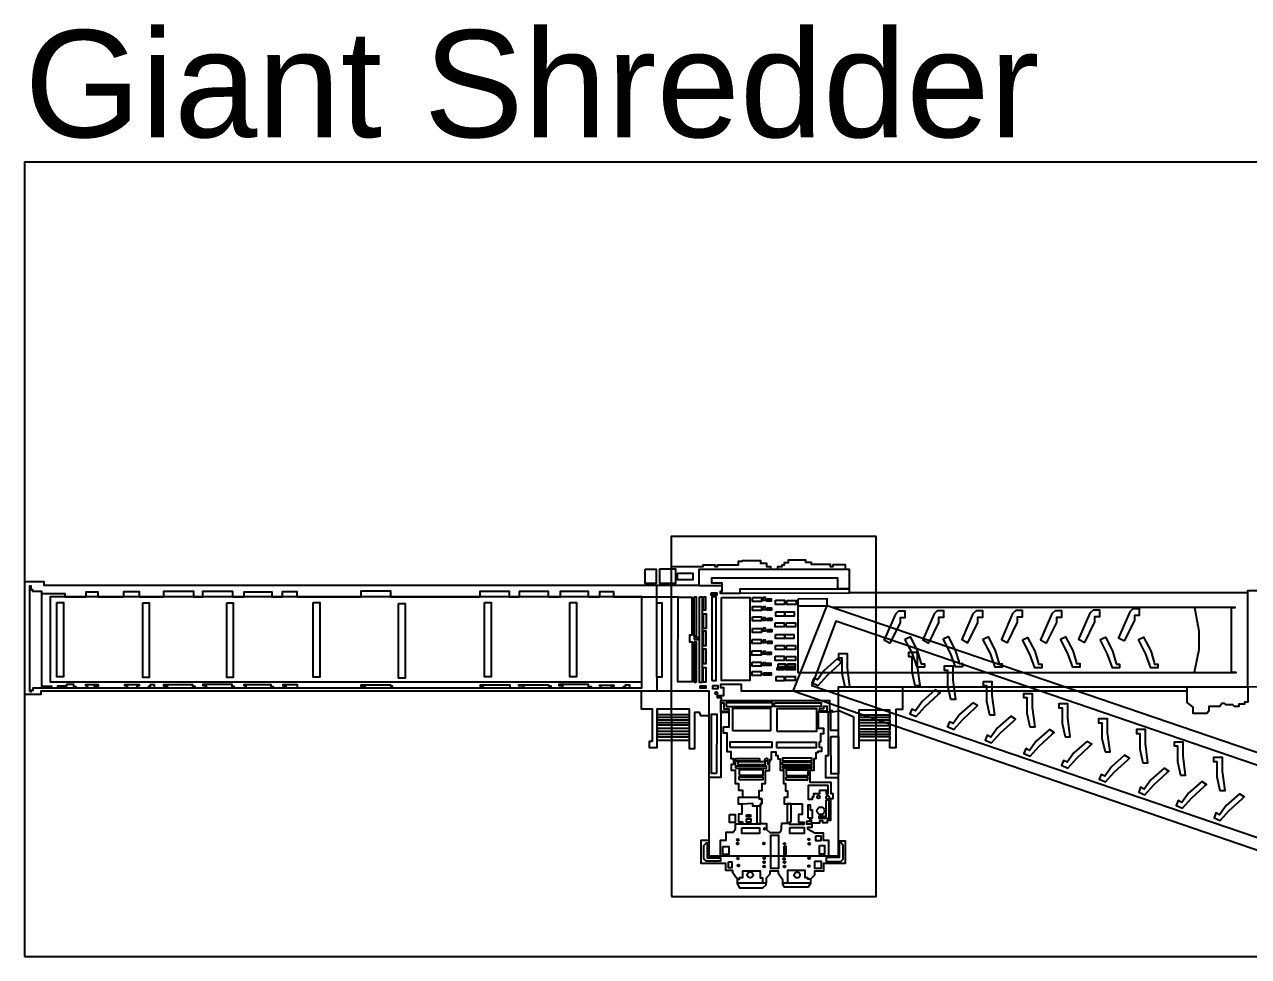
# Model space of a CAD drawing. Header units: millimetres. Extents: x 3191 to 879702, y -27549 to 222194.
# Drawn here: x 3191 to 20131, y 1102 to 14010 of the extents above; entities that cross this region are included whole.
import ezdxf

# ---------------------------------------------------------------- set-up
doc = ezdxf.new("R2010")
doc.units = ezdxf.units.MM
doc.header["$MEASUREMENT"] = 0
doc.styles.get("Standard").update_dxf_attribs({"font": 'arial.ttf'})

msp = doc.modelspace()

# ---------------------------------------------------------------- linework, layer by layer
for points in [[(3191.29337, 1102.21172), (25191.29337, 1102.21172), (25191.29337, 12102.21172), (3191.29337, 12102.21172)], [(11778.85292, 6467.45017), (11931.66808, 6467.45017), (11931.66808, 6269.29564), (11778.85292, 6269.29564)], [(12230.37254, 6413.34935), (12439.95634, 6413.34935), (12439.95634, 6319.92475), (12230.37254, 6319.92475)], [(12692.83269, 6136.94783), (12775.09791, 6136.94783), (12775.09791, 6108.43975), (12692.83269, 6108.43975)], [(3638.82182, 6007.31507), (3729.96154, 6007.31507), (3729.96154, 4973.7247), (3638.82182, 4973.7247)], [(4827.44159, 5998.79157), (4918.58132, 5998.79157), (4918.58132, 4965.2012), (4827.44159, 4965.2012)], [(5989.97785, 6001.77368), (6081.11757, 6001.77368), (6081.11757, 4968.18331), (5989.97785, 4968.18331)], [(7185.50001, 6004.82256), (7276.63974, 6004.82256), (7276.63974, 4971.23219), (7185.50001, 4971.23219)], [(8366.81828, 5989.04408), (8457.95801, 5989.04408), (8457.95801, 4955.45371), (8366.81828, 4955.45371)], [(9556.44759, 6007.31507), (9647.58732, 6007.31507), (9647.58732, 4973.7247), (9556.44759, 4973.7247)], [(10738.89278, 6007.40409), (10830.03251, 6007.40409), (10830.03251, 4973.81371), (10738.89278, 4973.81371)], [(11944.74506, 5999.94881), (12013.53419, 5999.94881), (12013.53419, 4972.05561), (11944.74506, 4972.05561)], [(12460.82786, 6082.98054), (12488.55481, 6082.98054), (12488.55481, 5538.90128), (12460.82786, 5538.90128)], [(12535.20463, 6085.80687), (12570.04527, 6085.80687), (12570.04527, 4896.16759), (12535.20463, 4896.16759)], [(12589.57856, 6085.87363), (12616.46032, 6085.87363), (12616.46032, 5898.80188), (12589.57856, 5898.80188)], [(12701.42546, 4923.00657), (12761.64529, 4923.00657), (12761.64529, 6085.87363), (12701.42546, 6085.87363)], [(12838.46373, 6074.14548), (13227.46273, 6074.14548), (13227.46273, 4926.50054), (12838.46373, 4926.50054)], [(13265.30849, 6074.14548), (13391.47667, 6074.14548), (13391.47667, 6017.39638), (13265.30849, 6017.39638)], [(13265.30849, 5950.12087), (13391.47667, 5950.12087), (13391.47667, 5893.37177), (13265.30849, 5893.37177)], [(13414.27334, 6077.46141), (13441.64812, 6077.46141), (13441.64812, 6033.75347), (13414.27334, 6033.75347)], [(13414.27334, 5949.23069), (13441.64812, 5949.23069), (13441.64812, 5905.52275), (13414.27334, 5905.52275)], [(13466.58125, 6058.23348), (13526.51935, 6058.23348), (13526.51935, 6025.319), (13466.58125, 6025.319)], [(13469.11682, 5931.6941), (13529.05492, 5931.6941), (13529.05492, 5898.77962), (13469.11682, 5898.77962)], [(13582.81844, 6036.31275), (13708.98662, 6036.31275), (13708.98662, 5979.56364), (13582.81844, 5979.56364)], [(13742.6299, 6032.10664), (13868.79808, 6032.10664), (13868.79808, 5975.35753), (13742.6299, 5975.35753)], [(12587.41863, 5848.81815), (12623.59749, 5848.81815), (12623.59749, 5643.31963), (12587.41863, 5643.31963)], [(13265.30849, 5807.20214), (13391.47667, 5807.20214), (13391.47667, 5750.45304), (13265.30849, 5750.45304)], [(13414.27334, 5799.05698), (13441.64812, 5799.05698), (13441.64812, 5755.34904), (13414.27334, 5755.34904)], [(13472.49758, 5788.26352), (13532.43568, 5788.26352), (13532.43568, 5755.34904), (13472.49758, 5755.34904)], [(13589.11041, 5874.4554), (13715.27859, 5874.4554), (13715.27859, 5817.70629), (13589.11041, 5817.70629)], [(13715.27859, 5874.4554), (13841.44677, 5874.4554), (13841.44677, 5817.70629), (13715.27859, 5817.70629)], [(12586.45605, 5612.27453), (12622.63491, 5612.27453), (12622.63491, 5406.77601), (12586.45605, 5406.77601)], [(13265.30849, 5645.34479), (13391.47667, 5645.34479), (13391.47667, 5588.59569), (13265.30849, 5588.59569)], [(13413.42815, 5652.06567), (13440.80293, 5652.06567), (13440.80293, 5608.35773), (13413.42815, 5608.35773)], [(13472.49758, 5631.34668), (13532.43568, 5631.34668), (13532.43568, 5598.4322), (13472.49758, 5598.4322)], [(13580.70546, 5723.12445), (13706.87364, 5723.12445), (13706.87364, 5666.37534), (13580.70546, 5666.37534)], [(13734.20147, 5723.12445), (13860.36965, 5723.12445), (13860.36965, 5666.37534), (13734.20147, 5666.37534)], [(12460.82786, 5491.25428), (12510.22455, 5491.25428), (12510.22455, 5521.58724), (12460.82786, 5521.58724)], [(12488.55481, 4899.03842), (12461.67305, 4899.03842), (12461.67305, 5462.14533), (12488.55481, 5462.14533)], [(13261.10601, 5491.89966), (13387.27419, 5491.89966), (13387.27419, 5435.15056), (13261.10601, 5435.15056)], [(13413.42815, 5489.25137), (13440.80293, 5489.25137), (13440.80293, 5445.54343), (13413.42815, 5445.54343)], [(13472.49758, 5470.22373), (13532.43568, 5470.22373), (13532.43568, 5437.30925), (13472.49758, 5437.30925)], [(13587.02091, 5563.38128), (13713.18909, 5563.38128), (13713.18909, 5506.63218), (13587.02091, 5506.63218)], [(13713.18909, 5563.38128), (13839.35728, 5563.38128), (13839.35728, 5506.63218), (13713.18909, 5506.63218)], [(12586.45605, 5363.37963), (12622.63491, 5363.37963), (12622.63491, 5157.88111), (12586.45605, 5157.88111)], [(13258.99303, 5334.27068), (13385.16121, 5334.27068), (13385.16121, 5277.52157), (13258.99303, 5277.52157)], [(13413.42815, 5331.48886), (13440.80293, 5331.48886), (13440.80293, 5287.78092), (13413.42815, 5287.78092)], [(13465.73606, 5317.06791), (13525.67416, 5317.06791), (13525.67416, 5284.15343), (13465.73606, 5284.15343)], [(13580.70546, 5260.69713), (13706.87364, 5260.69713), (13706.87364, 5203.94803), (13580.70546, 5203.94803)], [(13582.81844, 5409.93615), (13708.98662, 5409.93615), (13708.98662, 5353.18705), (13582.81844, 5353.18705)], [(13734.20147, 5258.58295), (13860.36965, 5258.58295), (13860.36965, 5201.83385), (13734.20147, 5201.83385)], [(13736.31445, 5409.93615), (13862.48263, 5409.93615), (13862.48263, 5353.18705), (13736.31445, 5353.18705)], [(12583.63875, 5107.05171), (12619.81761, 5107.05171), (12619.81761, 4901.55319), (12583.63875, 4901.55319)], [(13261.10601, 5180.82555), (13387.27419, 5180.82555), (13387.27419, 5124.07644), (13261.10601, 5124.07644)], [(13413.24033, 5175.39544), (13440.61511, 5175.39544), (13440.61511, 5131.6875), (13413.24033, 5131.6875)], [(13462.35529, 5163.51151), (13522.2934, 5163.51151), (13522.2934, 5130.59703), (13462.35529, 5130.59703)], [(13605.99075, 5104.84851), (13699.73648, 5104.84851), (13699.73648, 5072.20109), (13605.99075, 5072.20109)], [(13727.62777, 5106.94044), (13857.71669, 5106.94044), (13857.71669, 5073.78116), (13727.62777, 5073.78116)], [(13752.91305, 5155.3886), (13857.71669, 5155.3886), (13857.71669, 5120.62699), (13752.91305, 5120.62699)], [(13261.10601, 5050.5029), (13387.27419, 5050.5029), (13387.27419, 4993.75379), (13261.10601, 4993.75379)], [(13417.95931, 5029.56137), (13526.44892, 5029.56137), (13526.44892, 4998.49401), (13417.95931, 4998.49401)], [(13594.93284, 4979.02128), (13703.42245, 4979.02128), (13703.42245, 4920.58083), (13594.93284, 4920.58083)], [(13723.42529, 4978.48717), (13856.66021, 4978.48717), (13856.66021, 4924.25283), (13723.42529, 4924.25283)], [(12542.08355, 4851.88103), (12620.92105, 4851.88103), (12620.92105, 4817.25295), (12542.08355, 4817.25295)], [(12901.59478, 4563.9739), (13542.03799, 4563.9739), (13542.03799, 4616.60592), (12901.59478, 4616.60592)], [(13572.13617, 4615.33741), (14218.84788, 4615.33741), (14218.84788, 4562.72765), (13572.13617, 4562.72765)], [(12988.06248, 4231.95825), (13521.98819, 4231.95825), (13521.98819, 4537.66902), (12988.06248, 4537.66902)], [(13602.21087, 4221.94371), (14158.69847, 4221.94371), (14158.69847, 4531.39324), (13602.21087, 4531.39324)], [(12954.74788, 4002.40256), (13539.50242, 4002.40256), (13539.50242, 4069.43327), (12954.74788, 4069.43327)], [(13597.70318, 3998.90859), (14151.9839, 3998.90859), (14151.9839, 4068.00898), (13597.70318, 4068.00898)], [(13031.07329, 3813.79524), (13368.09306, 3813.79524), (13368.09306, 3838.47554), (13031.07329, 3838.47554)], [(13031.07329, 3708.90954), (13461.90922, 3708.90954), (13461.90922, 3737.28409), (13031.07329, 3737.28409)], [(13061.92275, 3760.71813), (13439.67601, 3760.71813), (13439.67601, 3797.74971), (13061.92275, 3797.74971)], [(13679.17017, 3757.02388), (14087.79637, 3757.02388), (14087.79637, 3787.86869), (13679.17017, 3787.86869)], [(13681.63531, 3813.79524), (14086.55206, 3813.79524), (14086.55206, 3847.1103), (13681.63531, 3847.1103)], [(13682.87962, 3711.35754), (14085.33123, 3711.35754), (14085.33123, 3736.03784), (13682.87962, 3736.03784)], [(13079.2022, 3555.88725), (13412.536, 3555.88725), (13412.536, 3585.4858), (13079.2022, 3585.4858)], [(13082.91165, 3613.88261), (13412.536, 3613.88261), (13412.536, 3687.9235), (13082.91165, 3687.9235)], [(13729.7877, 3550.94674), (14031.00425, 3550.94674), (14031.00425, 3583.0378), (13729.7877, 3583.0378)], [(13733.49715, 3610.1661), (14037.17884, 3610.1661), (14037.17884, 3684.22924), (13733.49715, 3684.22924)], [(12949.0898, 3069.42501), (13027.43427, 3069.42501), (13027.43427, 2959.57655), (12949.0898, 2959.57655)], [(13183.53629, 3066.33163), (13240.30493, 3066.33163), (13240.30493, 3035.75388), (13183.53629, 3035.75388)], [(13118.19836, 2882.55355), (13364.73577, 2882.55355), (13364.73577, 2807.19964), (13118.19836, 2807.19964)], [(13183.04326, 3008.60333), (13241.78401, 3008.60333), (13241.78401, 2961.71299), (13183.04326, 2961.71299)], [(13781.17999, 2887.64984), (13982.99273, 2887.64984), (13982.99273, 2805.93113), (13781.17999, 2805.93113)], [(14141.81814, 2774.39643), (14210.63074, 2774.39643), (14210.63074, 2705.62987), (14141.81814, 2705.62987)], [(12856.7762, 2628.27305), (12938.66578, 2628.27305), (12938.66578, 2516.97804), (12856.7762, 2516.97804)], [(13703.2581, 2630.9881), (13726.24259, 2630.9881), (13726.24259, 2517.33411), (13703.2581, 2517.33411)], [(14195.25297, 2640.06796), (14262.42215, 2640.06796), (14262.42215, 2520.31622), (14195.25297, 2520.31622)], [(12932.27989, 2413.33859), (12978.34278, 2413.33859), (12978.34278, 2330.19559), (12932.27989, 2330.19559)], [(14131.27673, 2420.77161), (14215.49059, 2420.77161), (14215.49059, 2319.62468), (14131.27673, 2319.62468)]]:
    msp.add_lwpolyline(points, close=True)
for points in [[(12145.83, 1932.39549), (14977.21866, 1932.39549), (14977.21866, 6920.81988), (12141.651, 6920.81988), (12145.83, 1932.39549)], [(3191.29337, 6244.74887), (3191.29337, 4737.20333), (3421.86607, 4737.20333), (3421.86607, 4783.47054), (11695.03818, 4783.47054), (12152.87325, 4783.47054), (12660.0346, 4783.47054), (12660.0346, 2496.0365), (14455.43082, 2496.0365), (14455.43082, 4836.16932), (20121.54195, 4836.16932), (20121.54195, 6138.99525), (14607.33036, 6138.99525), (14607.33036, 6463.97846), (12523.06676, 6463.97846), (12523.06676, 6241.38844), (3461.7309, 6241.38844), (3461.7309, 6291.06059), (3192.23247, 6291.06059), (3191.29337, 6244.74887)], [(11979.75004, 6469.20828), (12199.80481, 6469.20828), (12199.80481, 6269.29564), (11984.11686, 6269.29564), (11984.11686, 6469.20828)], [(14607.33036, 6463.97846), (14551.33648, 6463.97846), (14551.33648, 6527.5152), (14378.44804, 6527.5152), (14378.44804, 6496.84843), (14347.7864, 6496.84843), (14347.7864, 6530.29702), (14084.29822, 6530.29702), (14084.29822, 6557.53659), (14004.45118, 6557.53659), (14004.45118, 6593.32191), (13761.69365, 6593.32191), (13761.69365, 6556.66866), (13704.05634, 6556.66866), (13704.05634, 6519.99316), (13671.75128, 6519.99316), (13671.75128, 6499.05163), (13614.11397, 6499.05163), (13614.11397, 6463.97846), (13521.54212, 6463.97846), (13521.54212, 6499.05163), (13464.77348, 6499.05163), (13464.77348, 6547.0547), (13383.56474, 6547.0547), (13383.56474, 6581.97209), (13125.07727, 6581.97209), (13125.07727, 6572.38037), (13070.04597, 6572.38037), (13070.04597, 6519.99316), (12778.94822, 6519.99316), (12778.94822, 6497.27126), (12749.24916, 6497.27126), (12749.24916, 6524.3328), (12578.09806, 6524.3328), (12578.09806, 6499.87505), (12142.00364, 6499.87505)], [(20121.54195, 6138.99525), (20121.54195, 6169.37271), (23616.21745, 6169.37271), (23616.21745, 6456.23387), (24857.63816, 6456.23387), (24857.63816, 6262.84182), (24810.87095, 6262.84182), (24810.87095, 2617.12352), (24719.26167, 2617.12352), (24688.64699, 2617.12352), (24688.64699, 2570.38896), (23626.17192, 2570.38896), (23626.17192, 4830.87273), (20121.54195, 4836.16932)], [(12523.06676, 6241.38844), (12841.89145, 6241.38844), (12841.89145, 6156.17576), (12817.14615, 6156.17576), (12817.14615, 6134.83365), (13096.59904, 6134.83365), (13096.59904, 6196.43424), (14607.33036, 6196.43424), (14446.53284, 6196.43424), (14446.53284, 6343.58133), (12697.05864, 6343.58133), (12697.05864, 6276.21681), (12840.88192, 6276.21681), (12841.89145, 6241.38844)], [(3263.48674, 4774.14588), (3263.48674, 6236.95978), (3280.24968, 6236.95978), (3280.24968, 6185.2402), (3301.49684, 6185.2402), (3301.49684, 6160.62667), (3428.15805, 6160.62667), (3428.15805, 4847.60816), (3563.57637, 4847.60816), (3563.57637, 4824.32989)], [(3428.15805, 6160.62667), (3428.15805, 6130.87234), (3749.07224, 6130.87234), (3749.07224, 6081.62301), (4045.28808, 6081.62301), (4045.28808, 6154.70696), (4207.91685, 6154.70696), (4207.91685, 6081.62301), (4566.27768, 6081.62301), (4566.27768, 6155.73067), (4776.54233, 6155.73067), (4776.54233, 6081.62301), (5117.97588, 6081.62301), (5117.97588, 6160.69343), (5528.12811, 6160.69343), (5528.12811, 6081.62301), (5659.67265, 6081.62301), (5659.67265, 6160.69343), (6069.82489, 6160.69343), (6069.82489, 6081.62301), (6230.36415, 6081.62301), (6230.36415, 6151.36878), (6614.64417, 6151.36878), (6614.64417, 6081.62301), (6762.0595, 6081.62301), (6762.0595, 6157.62231), (6959.88107, 6157.62231), (6959.88107, 6081.62301), (7850.68853, 6081.62301), (7850.68853, 6164.98856), (8256.14526, 6164.98856), (8256.14526, 6081.62301), (9496.08689, 6081.62301), (9496.08689, 6163.92034), (9899.47761, 6163.92034), (9899.47761, 6081.62301), (10040.8827, 6081.62301), (10040.8827, 6160.80471), (10440.09441, 6160.80471), (10440.09441, 6081.62301), (10610.16555, 6081.62301), (10610.16555, 6161.82842), (10991.6987, 6161.82842), (10991.6987, 6081.62301), (11153.90487, 6081.62301), (11153.90487, 6156.62085), (11342.07717, 6156.62085), (11342.07717, 6081.62301), (11749.71732, 6081.62301)], [(11944.74506, 5999.94881), (11944.74506, 6241.38844)], [(13096.59904, 6134.83365), (14607.33036, 6138.99525)], [(3263.48674, 4774.14588), (3288.279, 4774.14588), (3288.279, 4791.68247), (3311.26349, 4791.68247), (3311.26349, 4824.32989), (11733.47087, 4824.32989), (11733.47087, 6081.62301), (3547.32993, 6081.62301), (3547.32993, 4905.53675), (11733.47087, 4905.53675)], [(11733.47087, 6081.62301), (12235.74889, 6081.62301), (12235.74889, 6076.83829)], [(12235.74889, 6076.83829), (12428.42888, 6076.83829), (12428.42888, 5551.65313), (12392.39089, 5551.65313), (12392.39089, 5461.58897), (12431.19923, 5461.58897), (12431.19923, 4907.94024), (12234.36372, 4907.94024), (12235.74889, 6076.83829)], [(13830.44809, 4777.0885), (14300.94876, 5963.34007), (24497.49304, 2480.16901), (24529.23464, 2563.91289), (24769.29226, 2483.61847), (24314.83795, 1102.21172), (24099.07956, 1163.05566), (24129.34208, 1239.65582), (13830.44809, 4777.0885)], [(13893.14427, 6050.95624), (13893.14427, 5959.08946), (14299.26284, 5959.08946), (14299.26284, 6054.58373), (13893.14427, 6050.95624)], [(13893.14427, 5959.08946), (13893.14427, 5035.52558), (19958.11495, 5035.52558), (19895.03086, 5035.52558), (19895.03086, 5935.34385), (19947.36225, 5935.34385), (14382.90418, 5935.34385)], [(19947.36225, 5935.34385), (19382.28187, 5935.34385), (19443.39385, 5612.96442), (19443.39385, 5349.7821), (19384.67657, 5058.87061), (19379.96464, 5035.52558)], [(15171.80033, 5441.47085), (15312.57152, 5724.74903), (15312.57152, 5798.81218), (15380.1633, 5798.81218), (15380.1633, 5886.76216), (15287.56797, 5886.76216), (15244.04065, 5843.25452), (15087.51604, 5485.91319), (15171.80033, 5441.47085)], [(15706.31298, 5444.25267), (15847.08418, 5727.53085), (15847.08418, 5801.594), (15914.67595, 5801.594), (15914.67595, 5889.54398), (15822.08062, 5889.54398), (15778.5533, 5846.03634), (15622.02869, 5488.69501), (15706.31298, 5444.25267)], [(16245.47418, 5446.12205), (16386.24537, 5729.40023), (16386.24537, 5803.46338), (16453.83715, 5803.46338), (16453.83715, 5891.41337), (16361.24182, 5891.41337), (16317.7145, 5847.90572), (16161.18989, 5490.56439), (16245.47418, 5446.12205)], [(16794.51941, 5448.81485), (16935.29061, 5732.09303), (16935.29061, 5806.15618), (17002.88238, 5806.15618), (17002.88238, 5894.10617), (16910.28705, 5894.10617), (16866.75973, 5850.59852), (16710.23512, 5493.25719), (16794.51941, 5448.81485)], [(17337.41353, 5444.16365), (17478.18473, 5727.44183), (17478.18473, 5801.50498), (17545.77651, 5801.50498), (17545.77651, 5889.45496), (17453.18118, 5889.45496), (17409.65386, 5845.94732), (17253.12925, 5488.60599), (17337.41353, 5444.16365)], [(17863.56819, 5453.46605), (18004.33939, 5736.74424), (18004.33939, 5810.80738), (18071.93116, 5810.80738), (18071.93116, 5898.75737), (17979.33583, 5898.75737), (17935.80851, 5855.24972), (17779.2839, 5497.90839), (17863.56819, 5453.46605)], [(18415.80637, 5473.67319), (18556.57756, 5756.95137), (18556.57756, 5831.01451), (18624.16934, 5831.01451), (18624.16934, 5918.9645), (18531.57401, 5918.9645), (18488.04669, 5875.45685), (18331.52208, 5518.11553), (18415.80637, 5473.67319)], [(23985.44837, 1478.22461), (24289.52918, 2367.18265), (14419.69804, 5745.17871), (14087.25639, 4853.9507), (23985.44837, 1478.22461)], [(15374.78695, 5498.24221), (15448.15419, 5530.24426), (15545.42155, 5340.90253), (15592.58788, 5181.98279), (15599.75475, 5157.8351), (15644.9897, 5157.8351), (15644.9897, 5108.05317), (15545.98501, 5108.05317), (15479.02713, 5297.23911), (15374.78695, 5498.24221)], [(15902.79633, 5502.33705), (15976.16357, 5534.33909), (16073.43093, 5344.99737), (16120.59726, 5186.07762), (16127.76413, 5161.92994), (16172.99908, 5161.92994), (16172.99908, 5112.148), (16073.99439, 5112.148), (16007.0365, 5301.33394), (15902.79633, 5502.33705)], [(16453.69628, 5497.64134), (16527.06353, 5529.64338), (16624.33088, 5340.30166), (16671.49722, 5181.38191), (16678.66409, 5157.23423), (16723.89904, 5157.23423), (16723.89904, 5107.45229), (16624.89434, 5107.45229), (16557.93646, 5296.63823), (16453.69628, 5497.64134)], [(17000.81636, 5489.45166), (17074.1836, 5521.45371), (17171.45096, 5332.11199), (17218.61729, 5173.19224), (17225.78417, 5149.04455), (17271.01911, 5149.04455), (17271.01911, 5099.26262), (17172.01442, 5099.26262), (17105.05654, 5288.44856), (17000.81636, 5489.45166)], [(17526.80667, 5498.84308), (17600.17392, 5530.84513), (17697.44127, 5341.50341), (17744.60761, 5182.58366), (17751.77448, 5158.43597), (17797.00943, 5158.43597), (17797.00943, 5108.65404), (17698.00473, 5108.65404), (17631.04685, 5297.83998), (17526.80667, 5498.84308)], [(18076.86144, 5491.25428), (18150.22868, 5523.25633), (18247.49604, 5333.91461), (18294.66237, 5174.99486), (18301.82925, 5150.84717), (18347.06419, 5150.84717), (18347.06419, 5101.06524), (18248.0595, 5101.06524), (18181.10162, 5290.25118), (18076.86144, 5491.25428)], [(18606.30295, 5491.61036), (18679.67019, 5523.6124), (18776.93755, 5334.27068), (18824.10388, 5175.35093), (18831.27075, 5151.20324), (18876.5057, 5151.20324), (18876.5057, 5101.42131), (18777.50101, 5101.42131), (18710.54313, 5290.60725), (18606.30295, 5491.61036)], [(14543.75325, 4836.16932), (14614.7023, 4836.16932), (14579.95558, 5102.48953), (14579.95558, 5293.54485), (14455.43082, 5293.54485), (14455.43082, 5240.0004), (14501.75197, 5240.0004), (14501.75197, 5025.77809), (14543.75325, 4836.16932)], [(15514.50166, 4854.26227), (15585.45072, 4854.26227), (15550.70399, 5120.58248), (15550.70399, 5311.6378), (15426.17923, 5311.6378), (15426.17923, 5258.09335), (15472.50038, 5258.09335), (15472.50038, 5043.87104), (15514.50166, 4854.26227)], [(13618.90338, 5152.38423), (13618.90338, 5120.1819), (13724.95133, 5120.1819), (13724.95133, 5150.64838), (13618.90338, 5152.38423)], [(14438.8557, 5224.39996), (14256.50581, 5063.9669), (14164.59133, 4934.17836), (14113.52773, 4958.96993), (14087.25639, 4893.34126), (14173.32497, 4853.9507), (14298.8123, 4992.50754), (14476.79536, 5157.30249), (14505.04357, 5183.45757), (14438.8557, 5224.39996)], [(14438.8557, 5224.39996), (14256.50581, 5063.9669), (14164.59133, 4934.17836), (14113.52773, 4958.96993), (14087.25639, 4893.34126), (14173.32497, 4853.9507), (14298.8123, 4992.50754), (14476.79536, 5157.30249), (14505.04357, 5183.45757), (14438.8557, 5224.39996)], [(14438.8557, 5224.39996), (14256.50581, 5063.9669), (14164.59133, 4934.17836), (14113.52773, 4958.96993), (14087.25639, 4893.34126), (14173.32497, 4853.9507), (14298.8123, 4992.50754), (14476.79536, 5157.30249), (14505.04357, 5183.45757), (14438.8557, 5224.39996)], [(16007.99908, 4664.9428), (16078.94814, 4664.9428), (16044.20142, 4931.26301), (16044.20142, 5122.31833), (15919.67666, 5122.31833), (15919.67666, 5068.77388), (15965.9978, 5068.77388), (15965.9978, 4854.55158), (16007.99908, 4664.9428)], [(11944.74506, 4972.05561), (11944.74506, 4783.47054)], [(3311.26349, 4824.32989), (7904.14684, 4824.32989), (7904.14684, 4841.7107), (7850.38332, 4841.7107), (7850.38332, 4866.65805), (8254.54879, 4866.65805), (8254.54879, 4850.61252), (8279.50539, 4850.61252), (8279.50539, 4824.32989)], [(3563.57637, 4824.32989), (3651.31186, 4824.32989), (3651.31186, 4849.09921), (3776.21225, 4849.09921), (3776.21225, 4873.51245), (3869.06583, 4873.51245), (3869.06583, 4842.28932), (3903.88299, 4842.28932), (3903.88299, 4824.32989)], [(3903.88299, 4824.32989), (4063.69446, 4824.32989), (4063.69446, 4851.48045), (4039.27784, 4851.48045), (4039.27784, 4870.28554), (4212.61235, 4870.28554), (4212.61235, 4845.8723), (4156.57152, 4845.8723), (4156.57152, 4824.32989)], [(4156.57152, 4824.32989), (4615.46308, 4824.32989), (4615.46308, 4849.43303), (4580.62245, 4849.43303), (4580.62245, 4869.43987), (4776.35451, 4869.43987), (4776.35451, 4851.43594), (4748.34583, 4851.43594), (4748.34583, 4824.32989)], [(4748.34583, 4824.32989), (4910.99808, 4824.32989), (4910.99808, 4846.22837), (4933.41911, 4846.22837), (4933.41911, 4871.44278), (4984.64705, 4871.44278), (4984.64705, 4824.32989)], [(4988.70866, 4824.32989), (5169.2273, 4824.32989), (5169.2273, 4846.20612), (5120.79318, 4846.20612), (5120.79318, 4868.21587), (5517.86844, 4868.21587), (5517.86844, 4847.00728), (5548.69442, 4847.00728), (5548.69442, 4824.32989)], [(5548.69442, 4824.32989), (5710.94755, 4824.32989), (5710.94755, 4851.79201), (5662.51343, 4851.79201), (5662.51343, 4873.40118), (6060.78604, 4873.40118), (6060.78604, 4845.40495), (6090.41467, 4845.40495), (6090.41467, 4824.32989)], [(6090.41467, 4824.32989), (6258.70152, 4824.32989), (6258.70152, 4850.99085), (6230.27024, 4850.99085), (6230.27024, 4871.39827), (6598.91423, 4871.39827), (6598.91423, 4842.17804), (6631.33668, 4842.17804), (6631.33668, 4824.32989)], [(6631.33668, 4824.32989), (6813.31092, 4824.32989), (6813.31092, 4845.40495), (6770.08881, 4845.40495), (6770.08881, 4869.01703), (6963.82529, 4869.01703), (6963.82529, 4824.32989)], [(8279.50539, 4824.32989), (9543.39409, 4824.32989), (9543.39409, 4838.35026), (9502.26148, 4838.35026), (9502.26148, 4863.0083), (9907.81213, 4863.0083), (9907.81213, 4824.32989), (10104.15461, 4824.32989), (10104.15461, 4849.63332), (10032.19602, 4849.63332), (10032.19602, 4866.05718), (10441.29177, 4866.05718), (10441.29177, 4851.68074), (10474.20725, 4851.68074), (10474.20725, 4824.32989), (10641.74281, 4824.32989), (10641.74281, 4851.68074), (10592.41655, 4851.68074), (10592.41655, 4874.29136), (10991.25262, 4874.29136), (10991.25262, 4841.39914), (11034.42778, 4841.39914), (11034.42778, 4824.32989), (11169.07134, 4824.32989), (11169.07134, 4851.68074), (11150.57106, 4851.68074), (11150.57106, 4861.96234), (11347.45352, 4861.96234), (11347.45352, 4848.5651), (11308.38693, 4848.5651), (11308.38693, 4824.32989), (11483.1301, 4824.32989), (11483.1301, 4842.40059), (11509.87099, 4842.40059), (11509.87099, 4865.01121), (11564.33884, 4865.01121), (11564.33884, 4824.32989)], [(11884.22002, 4081.74003), (11884.22002, 4527.2984), (11732.25004, 4527.2984), (11732.25004, 4783.47054)], [(12713.11726, 4849.72234), (12713.11726, 4815.11651), (12793.55124, 4815.11651), (12793.55124, 4850.79056), (12713.11726, 4849.72234)], [(12823.69637, 4874.4694), (12823.69637, 4827.2675), (12866.00286, 4827.2675), (12866.00286, 4714.81525), (12776.31874, 4714.81525), (12776.31874, 4691.47022), (12831.51439, 4691.47022), (12831.51439, 4647.40621)], [(12823.69637, 4874.4694), (13107.46913, 4874.4694), (13107.46913, 4784.04916), (19279.77902, 4784.04916)], [(14455.43082, 4836.16932), (15341.07323, 4836.16932), (15341.07323, 4521.51222), (15251.95257, 4521.51222), (15251.95257, 3990.45187), (15167.43351, 3990.45187), (15167.43351, 4513.50058), (14736.71497, 4513.50058), (14736.71497, 3989.31688), (14669.31101, 3989.31688), (14669.31101, 4415.29125), (14472.80419, 4499.81403), (14455.43082, 4499.81403)], [(15795.10495, 4795.64378), (15612.75507, 4635.21072), (15520.84059, 4505.42218), (15469.77698, 4530.21375), (15443.50564, 4464.58508), (15529.57422, 4425.19452), (15655.06156, 4563.75136), (15833.04462, 4728.54631), (15861.29283, 4754.70139), (15795.10495, 4795.64378)], [(16548.19329, 4451.32136), (16619.14235, 4451.32136), (16584.39563, 4717.64158), (16584.39563, 4908.6969), (16459.87087, 4908.6969), (16459.87087, 4855.15245), (16506.19201, 4855.15245), (16506.19201, 4640.93014), (16548.19329, 4451.32136)], [(19279.77902, 4619.85508), (19279.77902, 4836.16932), (20121.54195, 4836.16932), (20121.54195, 4625.61901), (20076.08948, 4625.61901), (20076.08948, 4596.44329), (19998.59019, 4596.44329), (19998.59019, 4563.88488), (19935.69392, 4563.88488), (19914.35286, 4589.70016), (19817.76635, 4589.70016), (19799.80605, 4605.41188), (19761.60812, 4605.41188), (19734.65593, 4564.99761), (19580.80776, 4564.99761), (19580.80776, 4498.76807), (19556.08593, 4467.32239), (19362.91292, 4467.32239), (19362.91292, 4554.89404), (19279.77902, 4619.85508)], [(13060.37323, 2103.97808), (13084.86028, 2055.04032), (13411.22126, 2055.04032), (13454.25555, 2097.30171), (13454.25555, 2120.29066), (13060.32628, 2120.29066), (13060.32628, 2104.07192), (13060.32628, 2120.29066), (13060.32628, 2175.59322), (13029.19509, 2208.17389), (12993.86142, 2261.71834), (12993.86142, 2291.53943), (12896.14799, 2291.53943), (12896.14799, 2390.70571), (12556.02919, 2390.70571), (12556.02919, 2714.59845), (12660.0346, 2714.59845), (12660.0346, 2496.0365), (12822.19381, 2496.0365), (12822.19381, 2711.61634), (12900.51481, 2711.61634), (12900.51481, 2823.46772), (12996.74916, 2823.46772), (13029.57073, 2868.95602), (13029.57073, 2940.52665), (13134.16307, 2940.52665), (13134.16307, 2964.40579), (13078.09876, 2964.40579), (13078.09876, 3080.19622), (13122.18954, 3080.19622), (13122.18954, 3213.92381), (13073.61455, 3213.92381), (13073.61455, 3310.28602), (13131.90923, 3310.28602), (13131.90923, 3399.92735), (13077.37095, 3399.92735), (13077.37095, 3493.30745), (13031.77761, 3493.30745), (13031.77761, 3680.75753), (12977.5915, 3680.75753), (12977.5915, 3765.76992), (13032.69324, 3765.76992), (13032.69324, 3789.71581), (13007.54882, 3789.71581), (13007.54882, 3839.98885), (12971.60474, 3839.98885), (12971.60474, 3936.95192), (12917.72383, 3936.95192), (12917.72383, 4194.88217), (12865.0168, 4194.88217), (12865.0168, 4284.65703), (12945.26296, 4284.65703), (12945.26296, 4483.39017), (12826.7015, 4483.39017), (12826.7015, 4647.40621), (14331.23475, 4647.40621), (14331.23475, 4486.99541), (14174.3345, 4486.99541), (14174.3345, 4265.51812), (14247.39654, 4265.51812), (14247.39654, 4187.69395), (14205.48917, 4187.69395), (14205.48917, 4071.5697), (14188.70274, 4071.5697), (14188.70274, 4000.93376), (14219.85741, 4000.93376), (14219.85741, 3941.09127), (14171.93979, 3941.09127), (14171.93979, 3921.9301), (14140.80861, 3921.9301), (14140.80861, 3840.52295), (14116.86154, 3840.52295), (14116.86154, 3677.70866), (14060.56245, 3677.70866), (14060.56245, 3516.5412), (14350.36893, 3516.5412), (14350.36893, 3358.51163), (14377.93154, 3358.51163), (14377.93154, 3285.4722), (14347.97422, 3285.4722), (14347.97422, 2984.99125), (14298.88273, 2984.99125), (14298.88273, 2953.85713), (14238.99159, 2953.85713), (14238.99159, 2983.7895), (14195.88686, 2983.7895), (14195.88686, 2950.27415), (14083.31216, 2950.27415), (14083.31216, 2988.57423), (14054.57568, 2988.57423), (14054.57568, 2971.81655), (14015.03954, 2971.81655), (14015.03954, 2939.50294), (14089.29893, 2939.50294), (14089.29893, 2889.20766), (14029.40778, 2889.20766), (14029.40778, 2868.867), (14127.61424, 2813.78699), (14246.17571, 2813.78699), (14246.17571, 2713.21867), (14319.23774, 2713.21867), (14319.23774, 2496.0365), (14455.43082, 2496.0365), (14455.43082, 2705.34056), (14550.39738, 2705.34056), (14550.39738, 2389.28142), (14248.59389, 2389.28142), (14248.59389, 2282.72663), (14122.8483, 2282.72663), (14122.8483, 2230.05011), (14070.14128, 2172.58886), (14070.14128, 2112.72412), (14039.01009, 2062.45109), (13709.66747, 2062.45109), (13688.09163, 2104.35641), (13688.09163, 2161.81766), (13644.98691, 2221.6824), (13624.89634, 2249.5846), (13624.89634, 2285.13012), (13507.26778, 2285.13012), (13507.26778, 2240.82131), (13454.65467, 2186.9653), (13454.25555, 2120.29066)], [(12946.69509, 4530.14698), (12872.76439, 4530.14698), (12872.76439, 4612.8449), (12826.7015, 4612.8449), (12826.7015, 4500.08109), (12945.45078, 4500.08109), (12945.45078, 4530.14698)], [(16315.95369, 4617.71864), (16133.6038, 4457.28558), (16041.68932, 4327.49704), (15990.62572, 4352.28861), (15964.35438, 4286.65994), (16050.42296, 4247.26939), (16175.91029, 4385.82622), (16353.89335, 4550.62117), (16382.14156, 4576.77625), (16315.95369, 4617.71864)], [(17106.18346, 4285.16889), (17177.13252, 4285.16889), (17142.38579, 4551.4891), (17142.38579, 4742.54442), (17017.86104, 4742.54442), (17017.86104, 4688.99997), (17064.18218, 4688.99997), (17064.18218, 4474.77766), (17106.18346, 4285.16889)], [(17592.94284, 4142.76201), (17663.8919, 4142.76201), (17629.14517, 4409.08223), (17629.14517, 4600.13755), (17504.62042, 4600.13755), (17504.62042, 4546.5931), (17550.94156, 4546.5931), (17550.94156, 4332.37079), (17592.94284, 4142.76201)], [(11884.22002, 4081.74003), (11838.50929, 4081.74003), (11838.50929, 3996.10452), (11949.34665, 3996.10452), (11949.34665, 4530.56982), (12389.17447, 4530.56982), (12389.17447, 3983.5307), (12469.16238, 3983.5307), (12469.16238, 4486.03846), (12527.4101, 4486.03846), (12546.84948, 4440.34987), (12660.0346, 4440.34987)], [(11949.34665, 4530.56982), (11949.34665, 4455.34944), (12389.17447, 4455.34944), (12389.17447, 4414.24528), (11949.34665, 4414.24528), (11949.34665, 4381.13051), (12389.17447, 4381.13051), (12389.17447, 4336.5769), (11949.34665, 4336.5769), (11949.34665, 4310.31653), (12389.17447, 4310.31653), (12389.17447, 4262.35797), (11949.34665, 4262.35797), (11949.34665, 4223.52378), (12389.17447, 4223.52378), (12389.17447, 4178.99242), (11949.34665, 4178.99242), (11949.34665, 4147.01263), (12389.17447, 4147.01263), (12389.17447, 4093.33466), (11949.34665, 4093.33466)], [(12826.7015, 4483.39017), (12826.7015, 3580.85685), (12660.0346, 3580.85685)], [(12769.43983, 3636.73803), (12699.57074, 3636.73803), (12699.57074, 4458.22027), (12770.70762, 4458.22027), (12769.43983, 3636.73803)], [(14187.52887, 4531.39324), (14187.52887, 4503.8421), (14301.58265, 4503.8421), (14301.58265, 4566.48867), (14248.94605, 4566.48867), (14248.94605, 4532.66175), (14187.52887, 4531.39324)], [(14331.23475, 4486.99541), (14311.6545, 4486.99541), (14311.6545, 3882.25024), (14277.8234, 3882.25024), (14277.8234, 3581.54674), (14455.43082, 3581.54674)], [(14356.73134, 4508.84938), (14346.70644, 4508.84938), (14346.70644, 4236.96553), (14455.43082, 4236.96553), (14455.43082, 4499.81403), (14375.53683, 4485.03701), (14375.53683, 4503.8421), (14356.73134, 4503.8421)], [(14356.73134, 4508.84938), (14356.73134, 4503.8421)], [(14736.71497, 4513.50058), (14736.71497, 4449.94158), (15167.43351, 4449.94158), (15167.43351, 4411.04063), (14736.71497, 4411.04063), (14736.71497, 4380.15131), (15167.43351, 4380.15131), (15167.43351, 4336.66592), (14736.71497, 4336.66592), (14736.71497, 4302.3494), (15167.43351, 4302.3494), (15167.43351, 4253.14459), (14736.71497, 4253.14459), (14736.71497, 4219.96305), (15167.43351, 4219.96305), (15167.43351, 4177.61264), (14736.71497, 4177.61264), (14736.71497, 4147.88056), (15167.43351, 4147.88056), (15167.43351, 4092.95633), (14736.71497, 4092.95633)], [(16839.71363, 4431.04747), (16657.36375, 4270.61441), (16565.44927, 4140.82587), (16514.38567, 4165.61744), (16488.11432, 4099.98877), (16574.18291, 4060.59821), (16699.67024, 4199.15505), (16877.6533, 4363.95), (16905.90151, 4390.10508), (16839.71363, 4431.04747)], [(17374.81322, 4246.55724), (17192.46334, 4086.12418), (17100.54886, 3956.33564), (17049.48526, 3981.12721), (17023.21391, 3915.49854), (17109.28249, 3876.10798), (17234.76983, 4014.66482), (17412.75289, 4179.45977), (17441.0011, 4205.61485), (17374.81322, 4246.55724)], [(18145.01667, 3935.06029), (18215.96573, 3935.06029), (18181.21901, 4201.3805), (18181.21901, 4392.43582), (18056.69425, 4392.43582), (18056.69425, 4338.89137), (18103.01539, 4338.89137), (18103.01539, 4124.66906), (18145.01667, 3935.06029)], [(18667.39145, 3786.71145), (18738.34051, 3786.71145), (18703.59378, 4053.03166), (18703.59378, 4244.08698), (18579.06902, 4244.08698), (18579.06902, 4190.54253), (18625.39017, 4190.54253), (18625.39017, 3976.32023), (18667.39145, 3786.71145)], [(14350.5098, 4147.85831), (14455.43082, 4147.85831), (14455.43082, 3630.41774), (14353.02189, 3630.41774), (14350.5098, 4147.85831)], [(17894.22983, 4082.27414), (17711.87995, 3921.84108), (17619.96546, 3792.05254), (17568.90186, 3816.84411), (17542.63052, 3751.21544), (17628.6991, 3711.82489), (17754.18643, 3850.38172), (17932.1695, 4015.17667), (17960.4177, 4041.33175), (17894.22983, 4082.27414)], [(19189.76622, 3614.63926), (19260.71528, 3614.63926), (19225.96855, 3880.95947), (19225.96855, 4072.0148), (19101.4438, 4072.0148), (19101.4438, 4018.47035), (19147.76494, 4018.47035), (19147.76494, 3804.24804), (19189.76622, 3614.63926)], [(13134.16307, 2940.52665), (13375.41804, 2940.52665), (13375.41804, 3186.43944), (13273.1265, 3186.43944), (13273.1265, 3221.1788), (13122.18954, 3213.92381), (13073.61455, 3213.92381), (13073.61455, 3310.28602), (13131.90923, 3310.28602), (13359.96984, 3310.28602), (13359.96984, 3284.84907), (13394.71656, 3284.84907), (13394.71656, 3217.30651), (13375.41804, 3217.30651), (13375.41804, 3186.43944), (13375.41804, 3217.30651), (13394.71656, 3217.30651), (13394.71656, 3284.84907), (13359.96984, 3284.84907), (13359.96984, 3310.28602), (13359.96984, 3399.48226), (13400.4216, 3399.48226), (13400.4216, 3497.91414), (13445.09932, 3497.91414), (13445.09932, 3679.13295), (13500.38887, 3679.13295), (13500.38887, 3764.67944), (13477.66263, 3764.67944), (13477.66263, 3791.18461), (13506.44607, 3791.18461), (13506.44607, 3831.30957), (13530.67487, 3831.30957), (13530.67487, 3938.79905), (13590.49559, 3938.79905), (13590.49559, 3886.56762), (13615.49914, 3886.56762), (13615.49914, 3840.38943), (13647.31118, 3840.38943), (13647.31118, 3685.18619), (13696.54353, 3685.18619), (13696.54353, 3496.69014), (13723.80093, 3496.69014), (13723.80093, 3395.23164), (13752.58437, 3395.23164), (13752.58437, 3303.63191), (13702.60073, 3303.63191), (13702.60073, 3216.30505), (13952.54239, 3216.30505), (13952.54239, 3070.18167), (13904.83607, 3070.18167), (13904.83607, 2961.91328), (13978.29723, 2961.91328), (13978.29723, 2928.62047), (13779.86525, 2928.62047), (13779.86525, 2960.39997), (13802.59148, 2972.5287), (13802.59148, 3216.30505), (13748.05321, 3216.30505), (13748.05321, 2943.75356), (13669.28614, 2943.75356), (13660.20034, 2839.82481), (13642.02874, 2817.12517), (13510.24943, 2817.12517), (13465.57171, 2857.25012), (13465.57171, 2942.03996), (13375.41804, 2942.03996)], [(18416.58112, 3890.12835), (18234.23124, 3729.69529), (18142.31676, 3599.90675), (18091.25316, 3624.69832), (18064.98181, 3559.06965), (18151.0504, 3519.67909), (18276.53773, 3658.23593), (18454.52079, 3823.03088), (18482.769, 3849.18596), (18416.58112, 3890.12835)], [(19735.90024, 3401.01783), (19806.8493, 3401.01783), (19772.10257, 3667.33804), (19772.10257, 3858.39336), (19647.57782, 3858.39336), (19647.57782, 3804.84891), (19693.89896, 3804.84891), (19693.89896, 3590.6266), (19735.90024, 3401.01783)], [(18962.40994, 3711.20176), (18780.06006, 3550.7687), (18688.14557, 3420.98016), (18637.08197, 3445.77173), (18610.81063, 3380.14306), (18696.87921, 3340.7525), (18822.36654, 3479.30934), (19000.34961, 3644.10429), (19028.59781, 3670.25937), (18962.40994, 3711.20176)], [(14043.02474, 3281.19932), (14043.02474, 3475.57057), (14310.80931, 3475.57057), (14310.80931, 3350.87832), (14288.81088, 3350.87832), (14288.81088, 3399.77157), (14192.20089, 3399.77157), (14192.20089, 3355.77432), (14111.50866, 3355.77432), (14111.50866, 3308.08282), (14093.14924, 3308.08282), (14093.14924, 3279.19641), (14043.02474, 3279.19641), (14043.02474, 3281.19932)], [(19482.71869, 3527.0676), (19300.36881, 3366.63454), (19208.45432, 3236.846), (19157.39072, 3261.63757), (19131.11938, 3196.0089), (19217.18796, 3156.61834), (19342.67529, 3295.17518), (19520.65836, 3459.97013), (19548.90656, 3486.12521), (19482.71869, 3527.0676)], [(14287.1205, 3272.74259), (14320.90465, 3272.74259), (14320.90465, 3011.76347), (14191.09745, 3011.76347), (14191.09745, 3047.45977), (14286.15792, 3047.45977), (14287.1205, 3272.74259)], [(20005.06999, 3355.46276), (19822.7201, 3195.0297), (19730.80562, 3065.24116), (19679.74202, 3090.03273), (19653.47068, 3024.40406), (19739.53926, 2985.0135), (19865.02659, 3123.57034), (20043.00965, 3288.36529), (20071.25786, 3314.52037), (20005.06999, 3355.46276)], [(13375.41804, 2942.03996), (13328.90908, 2940.52665), (13328.90908, 3186.43944)], [(14035.23021, 3018.9962), (14035.23021, 3201.34999), (14064.67102, 3201.34999), (14064.67102, 3134.78663), (14090.23803, 3134.78663), (14090.23803, 3018.52886), (14035.23021, 3018.9962)], [(13523.79596, 2782.87541), (13626.22837, 2782.87541), (13626.22837, 2319.75821), (13518.20831, 2319.75821), (13518.20831, 2782.87541), (13523.79596, 2782.87541)], [(12591.01069, 2639.20003), (12628.62168, 2678.03422), (12639.13961, 2678.03422), (12639.13961, 2470.06544), (12821.30167, 2470.06544), (12821.30167, 2423.93176), (12629.44339, 2423.93176), (12592.20805, 2455.48871), (12591.01069, 2639.20003)], [(14287.637, 2472.89177), (14287.637, 2418.47939), (14487.54807, 2418.47939), (14520.86267, 2451.7722), (14520.86267, 2641.87058), (14487.54807, 2680.03713), (14468.06173, 2680.03713), (14468.06173, 2472.89177), (14287.637, 2472.89177)], [(13060.32628, 2175.59322), (13084.39073, 2175.59322), (13084.39073, 2196.0229), (13130.94665, 2196.0229), (13130.94665, 2290.98307), (13370.62863, 2290.98307), (13370.62863, 2192.57345), (13405.86839, 2192.57345), (13405.86839, 2120.29066)], [(14070.14128, 2172.58886), (14033.23462, 2172.58886), (14033.23462, 2190.68181), (13996.44535, 2190.68181), (13996.44535, 2295.41173), (13751.38702, 2295.41173), (13751.38702, 2124.31874)], [(13688.09163, 2104.35641), (13688.09163, 2124.31874), (14070.14128, 2124.31874)]]:
    msp.add_lwpolyline(points)
for centre, radius in [((12765.75386, 4751.17919), 18.71158), ((13458.19977, 3827.37051), 20.9889), ((14179.85172, 3310.39729), 20.63674), ((14305.99642, 3307.32616), 24.01338), ((14211.07682, 3120.18764), 52.8626), ((13435.00398, 2869.75718), 12.77177), ((13064.55223, 2719.07162), 12.77177), ((14048.14284, 2725.45867), 12.77177), ((13060.72539, 2666.72891), 12.77177), ((13424.76779, 2668.01968), 12.77177), ((13709.64399, 2665.4604), 12.77177), ((14051.96968, 2662.90113), 12.77177), ((13065.82002, 2458.5821), 12.77177), ((13070.93811, 2364.08927), 12.77177), ((13426.05905, 2408.77641), 12.77177), ((13429.88589, 2462.40988), 12.77177), ((13703.2581, 2454.75431), 12.77177), ((13708.35273, 2407.5079), 12.77177), ((14050.70189, 2462.40988), 12.77177), ((13235.21031, 2233.34378), 40.36736), ((13428.6181, 2348.77814), 12.77177), ((13709.64399, 2348.77814), 12.77177), ((13883.35414, 2231.31862), 40.36736), ((14048.14284, 2355.1652), 12.77177)]:
    msp.add_circle(centre, radius)

# ---------------------------------------------------------------- texts
msp.add_text('Giant Shredder', height=1482.6845681).set_placement((3191.29337, 12448.64169))

doc.saveas('drawing.dxf')
